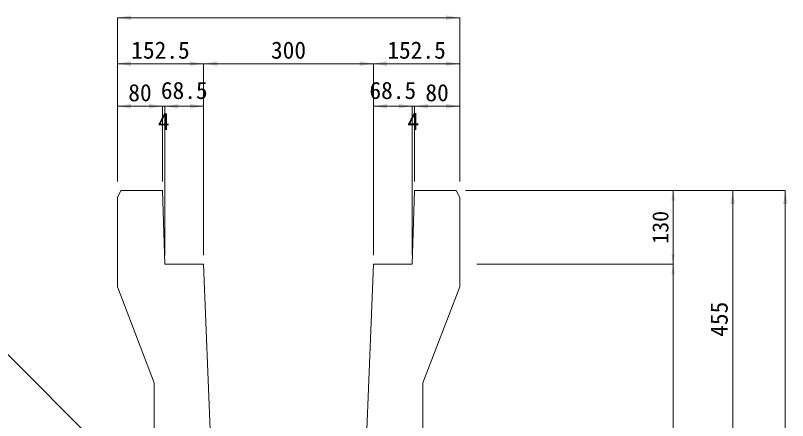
# Model space of a CAD drawing. Units: millimetres at full size; some dimension numbers follow another scale. Extents: x 190759 to 276146, y -52712 to -16236.
# Drawn here: x 225158 to 226522, y -29803 to -29087 of the extents above; entities that cross this region are included whole.
import ezdxf
from ezdxf.enums import TextEntityAlignment as Align

# ---------------------------------------------------------------- set-up
doc = ezdxf.new("R2010")
doc.units = ezdxf.units.MM
doc.header["$LTSCALE"] = 18
doc.layers.add('寸法線', color=7, linetype='Continuous', lineweight=9)
doc.layers.add('本体', color=2, linetype='Continuous', lineweight=13)
doc.styles.add('ＭＳ ゴシック', font='')
doc.styles.get('ＭＳ ゴシック').set_extended_font_data('MS Gothic')

# ---------------------------------------------------------------- blocks, each defined once
blk = doc.blocks.new('filled_arrow')
at = {"color": 0, "linetype": 'Continuous', "lineweight": -2}
blk.add_solid([(7.5, 1.25), (0, 0), (7.5, -1.25)], dxfattribs=at)

msp = doc.modelspace()

# ---------------------------------------------------------------- linework, layer by layer
at = {"layer": '寸法線'}
for p, q in [((225337.8, -29091.24), (225942.8, -29091.24)), ((225337.8, -29380.75), (225337.8, -29091.24)), ((225942.8, -29380.75), (225942.8, -29091.24)), ((225337.8, -29172.5), (225490.3, -29172.5)), ((225337.8, -29380.75), (225337.8, -29172.5)), ((225490.3, -29172.5), (225790.3, -29172.5)), ((225490.3, -29510.75), (225490.3, -29172.5)), ((225490.3, -29510.75), (225490.3, -29172.5)), ((225790.3, -29510.75), (225790.3, -29172.5)), ((225790.3, -29172.5), (225942.8, -29172.5)), ((225790.3, -29510.75), (225790.3, -29172.5)), ((225942.8, -29380.75), (225942.8, -29172.5)), ((225337.8, -29247.72), (225417.8, -29247.72)), ((225337.8, -29380.75), (225337.8, -29247.72)), ((225369.8, -29247.72), (225469.8, -29247.72)), ((225417.8, -29380.75), (225417.8, -29247.72)), ((225417.8, -29380.75), (225417.8, -29247.72)), ((225421.8, -29510.75), (225421.8, -29247.72)), ((225421.8, -29247.72), (225490.3, -29247.72)), ((225421.8, -29510.75), (225421.8, -29247.72)), ((225490.3, -29510.75), (225490.3, -29247.72)), ((225790.3, -29247.72), (225858.8, -29247.72)), ((225790.3, -29510.75), (225790.3, -29247.72)), ((225810.8, -29247.72), (225910.8, -29247.72)), ((225858.8, -29510.75), (225858.8, -29247.72)), ((225858.8, -29510.75), (225858.8, -29247.72)), ((225862.8, -29380.75), (225862.8, -29247.72)), ((225862.8, -29247.72), (225942.8, -29247.72)), ((225862.8, -29380.75), (225862.8, -29247.72)), ((225942.8, -29380.75), (225942.8, -29247.72)), ((225952.8, -29396.75), (226518.11, -29396.75)), ((225952.8, -29396.75), (226425.12, -29396.75)), ((225966.8, -29396.75), (226319.86, -29396.75)), ((226319.86, -29526.75), (226319.86, -29396.75)), ((226425.12, -29851.75), (226425.12, -29396.75)), ((226518.11, -30651.75), (226518.11, -29396.75)), ((225972.8, -29526.75), (226319.86, -29526.75)), ((225972.8, -29526.75), (226319.86, -29526.75)), ((226319.86, -30526.75), (226319.86, -29526.75))]:
    msp.add_line(p, q, dxfattribs=at)
msp.add_lwpolyline([(225299.42, -29841.75), (225142.53, -29684.86), (224926.41, -29684.86)], dxfattribs=at)
at = {"layer": '本体'}
for p, q in [((225337.8, -29408.75), (225343.8, -29396.75)), ((225343.8, -29396.75), (225417.8, -29396.75)), ((225417.8, -29396.75), (225421.8, -29526.75)), ((225862.8, -29396.75), (225858.8, -29526.75)), ((225936.8, -29396.75), (225862.8, -29396.75)), ((225942.8, -29408.75), (225936.8, -29396.75)), ((225337.8, -29408.75), (225337.8, -29566.75)), ((225942.8, -29408.75), (225942.8, -29566.75)), ((225421.8, -29526.75), (225490.3, -29526.75)), ((225528.38, -30478.75), (225490.3, -29526.75)), ((225752.22, -30478.75), (225790.3, -29526.75)), ((225858.8, -29526.75), (225790.3, -29526.75)), ((225337.8, -29566.75), (225402.8, -29736.75)), ((225942.8, -29566.75), (225877.8, -29736.75)), ((225402.8, -29736.75), (225405.62, -30626.57)), ((225877.8, -29736.75), (225874.98, -30626.57))]:
    msp.add_line(p, q, dxfattribs=at)

# ---------------------------------------------------------------- block references
at = {"layer": '寸法線', "xscale": 3.2, "yscale": 3.2}
for p in [(225337.8, -29091.24), (225337.8, -29172.5), (225490.3, -29172.5), (225790.3, -29172.5), (225337.8, -29247.72), (225421.8, -29247.72), (225421.8, -29247.72), (225790.3, -29247.72), (225862.8, -29247.72), (225862.8, -29247.72)]:
    msp.add_blockref('filled_arrow', p, dxfattribs=at)
at = {"layer": '寸法線'}
for p, xscale, yscale, rotation in [((225942.8, -29091.24), 3.2, 3.2, 180), ((225490.3, -29172.5), 3.2, 3.2, 180), ((225790.3, -29172.5), 3.2, 3.2, 180), ((225942.8, -29172.5), 3.2, 3.2, 180), ((225417.8, -29247.72), 3.2, 3.2, 180), ((225417.8, -29247.72), 3.2, 3.2, 180), ((225490.3, -29247.72), 3.2, 3.2, 180), ((225858.8, -29247.72), 3.2, 3.2, 180), ((225858.8, -29247.72), 3.2, 3.2, 180), ((225942.8, -29247.72), 3.2, 3.2, 180), ((226319.86, -29396.75), 2.4, 2.4, 270), ((226425.12, -29396.75), 3.2, 3.2, 270), ((226518.11, -29396.75), 3.2, 3.2, 270), ((226319.86, -29526.75), 2.4, 2.4, 90), ((226319.86, -29526.75), 2.4, 2.4, 270)]:
    msp.add_blockref('filled_arrow', p, dxfattribs=dict(at, xscale=xscale, yscale=yscale, rotation=rotation))

# ---------------------------------------------------------------- texts
at = {"layer": '寸法線', "style": 'ＭＳ ゴシック'}
for s, p in [('152.5', (225414.05, -29148.5)), ('300', (225640.3, -29148.5)), ('152.5', (225866.55, -29148.5)), ('80', (225377.8, -29223.72)), ('68.5', (225456.05, -29219.72)), ('68.5', (225824.55, -29219.72)), ('80', (225902.8, -29223.72)), ('4', (225419.8, -29274.49)), ('4', (225860.8, -29274.24))]:
    msp.add_text(s, height=30.38, dxfattribs=at).set_placement(p, align=Align.MIDDLE_CENTER)
for s, height, p in [('130', 28.48, (226297.36, -29461.75)), ('455', 30.38, (226401.12, -29624.25))]:
    msp.add_text(s, height=height, rotation=90, dxfattribs=at).set_placement(p, align=Align.MIDDLE_CENTER)

doc.saveas('drawing.dxf')
